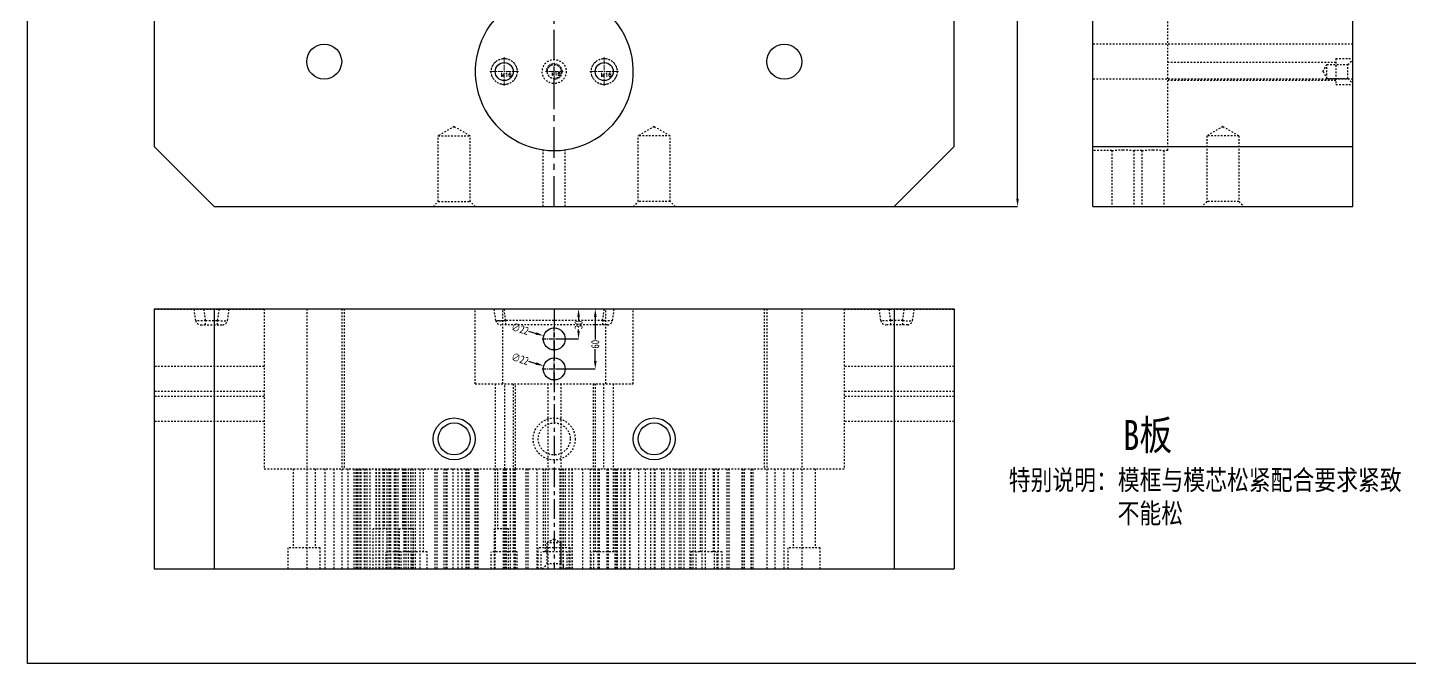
# Model space of a CAD drawing. Header units: millimetres. Extents: x -1265 to 1982, y -12197 to 1934.
# Drawn here: x -490 to 891, y -6842 to -6206 of the extents above; entities that cross this region are included whole.
import ezdxf

# ---------------------------------------------------------------- set-up
doc = ezdxf.new("R2010")
doc.units = ezdxf.units.MM
doc.header["$LTSCALE"] = 16.335
doc.header["$PDMODE"] = 3
doc.header["$PDSIZE"] = 0.3125
doc.linetypes.add('CENTER', pattern=[0.6, 0.375, -0.075, 0.075, -0.075])
doc.linetypes.add('HIDDEN', pattern=[0.2, 0.1, -0.1])
doc.layers.get('0').update_dxf_attribs({"linetype": 'CONTINUOUS'})
doc.layers.get('Defpoints').update_dxf_attribs({"linetype": 'CONTINUOUS'})
doc.layers.add('DEFAULT_2', color=8, linetype='HIDDEN')
doc.layers.add('screw', color=33, linetype='CONTINUOUS', lineweight=13)
doc.styles.get("Standard").update_dxf_attribs({"font": 'txt', "width": 0.8})
doc.styles.add('TXT', font='txt.shx', dxfattribs={"bigfont": 'gbcbig.shx'})
doc.dimstyles.new('11', dxfattribs={"dimtxt": 8, "dimasz": 8, "dimexe": 0, "dimexo": 0, "dimgap": 0, "dimtad": 0, "dimdsep": 46, "dimtxsty": 'Standard', "dimcen": 0, "dimclrd": 4, "dimclre": 4, "dimclrt": 6, "dimazin": 0, "dimtp": 0.01, "dimtm": 0.01, "dimtfac": 1, "dimtofl": 0, "dimtmove": 0, "dimatfit": 3, "dimfxl": 0, "dimtolj": 1, "dimarcsym": 0})

# ---------------------------------------------------------------- blocks, each defined once
blk = doc.blocks.new('screw_m16_g')
at = {"layer": 'screw', "color": 1, "linetype": 'CENTER', "ltscale": 0.497582}
for p, q in [((-8.8, 0), (8.8, 0)), ((0, -8.8), (0, 8.8))]:
    blk.add_line(p, q, dxfattribs=at)
at = {"layer": 'screw', "color": 33, "linetype": 'HIDDEN', "ltscale": 0.497582}
blk.add_circle((0, 0), 7, dxfattribs=at)
at = {"layer": 'screw', "color": 92, "linetype": 'HIDDEN', "ltscale": 0.497582}
blk.add_arc((0, 0), 8, 270, 180, dxfattribs=at)
at = {"layer": 'screw', "color": 6, "style": 'TXT'}
blk.add_text('M16', height=3.2, dxfattribs=at).set_placement((-2.72, -4))
blk = doc.blocks.new('*D1072')
at = {"color": 4, "lineweight": -2}
for p, q in [((50.5, -6487.2), (60.5, -6487.2)), ((60.5, -6495.2), (60.5, -6498.3)), ((40.5, -6517.2), (60.5, -6517.2)), ((60.5, -6509.2), (60.5, -6507.9))]:
    blk.add_line(p, q, dxfattribs=at)
at = {"color": 4}
for points in [[(59.2, -6495.2), (61.8, -6495.2), (60.5, -6487.2)], [(59.2, -6509.2), (61.8, -6509.2), (60.5, -6517.2)]]:
    blk.add_solid(points, dxfattribs=at)
at = {"layer": 'Defpoints', "color": 0}
for p in [(50.5, -6487.2), (60.5, -6487.2), (40.5, -6517.2)]:
    blk.add_point(p, dxfattribs=at)
at = {"color": 6, "insert": (60.5, -6503.1), "char_height": 8, "attachment_point": 5, "rotation": 90}
blk.add_mtext('\\A1;30', dxfattribs=at)
blk = doc.blocks.new('*D1073')
at = {"color": 4, "lineweight": -2}
for p, q in [((50.5, -6487.2), (77.2, -6487.2)), ((77.2, -6495.2), (77.2, -6517.7)), ((77.2, -6539.2), (77.2, -6527.3)), ((41.5, -6547.2), (77.2, -6547.2))]:
    blk.add_line(p, q, dxfattribs=at)
at = {"color": 4}
for points in [[(75.9, -6495.2), (78.6, -6495.2), (77.2, -6487.2)], [(75.9, -6539.2), (78.6, -6539.2), (77.2, -6547.2)]]:
    blk.add_solid(points, dxfattribs=at)
at = {"layer": 'Defpoints', "color": 0}
for p in [(50.5, -6487.2), (41.5, -6547.2), (77.2, -6547.2)]:
    blk.add_point(p, dxfattribs=at)
at = {"color": 6, "insert": (77.2, -6522.5), "char_height": 8, "attachment_point": 5, "rotation": 90}
blk.add_mtext('\\A1;60', dxfattribs=at)
blk = doc.blocks.new('*D1074')
at = {"color": 4, "lineweight": -2}
blk.add_line((10.3, -6509.5), (18, -6511.8), dxfattribs=at)
at = {"color": 4}
blk.add_solid([(18.3, -6510.5), (17.6, -6513), (25.6, -6514)], dxfattribs=at)
at = {"layer": 'Defpoints', "color": 0}
for p in [(25.6, -6514), (46.7, -6520.4)]:
    blk.add_point(p, dxfattribs=at)
at = {"color": 6, "insert": (2.1, -6507), "char_height": 8, "attachment_point": 5, "rotation": 343.3196}
blk.add_mtext('\\A1;∅22', dxfattribs=at)
blk = doc.blocks.new('*D1075')
at = {"color": 4, "lineweight": -2}
blk.add_line((10.3, -6539.5), (17.9, -6541.8), dxfattribs=at)
at = {"color": 4}
blk.add_solid([(18.3, -6540.5), (17.6, -6543.1), (25.6, -6544.1)], dxfattribs=at)
at = {"layer": 'Defpoints', "color": 0}
for p in [(25.6, -6544.1), (46.7, -6550.3)]:
    blk.add_point(p, dxfattribs=at)
at = {"color": 6, "insert": (2.1, -6537.1), "char_height": 8, "attachment_point": 5, "rotation": 343.4106}
blk.add_mtext('\\A1;∅22', dxfattribs=at)
blk = doc.blocks.new('*D1079')
at = {"color": 4, "lineweight": -2}
for p, q in [((376.2, -5484.8), (499.4, -5484.8)), ((499.4, -5492.8), (499.4, -5917.3)), ((499.4, -6376.8), (499.4, -5932.2)), ((376.2, -6384.8), (499.4, -6384.8))]:
    blk.add_line(p, q, dxfattribs=at)
at = {"color": 4}
for points in [[(498.1, -5492.8), (500.7, -5492.8), (499.4, -5484.8)], [(498.1, -6376.8), (500.7, -6376.8), (499.4, -6384.8)]]:
    blk.add_solid(points, dxfattribs=at)
at = {"layer": 'Defpoints', "color": 0}
for p in [(376.2, -5484.8), (376.2, -6384.8), (499.4, -6384.8)]:
    blk.add_point(p, dxfattribs=at)
at = {"color": 6, "insert": (499.4, -5924.8), "char_height": 8, "attachment_point": 5, "rotation": 90}
blk.add_mtext('\\A1;900', dxfattribs=at)
blk = doc.blocks.new('screw_m16_i')
at = {"layer": 'screw', "color": 1, "linetype": 'CENTER', "ltscale": 0.808571}
for p, q in [((0, -14.3), (0, 14.3)), ((-14.3, 0), (14.3, 0))]:
    blk.add_line(p, q, dxfattribs=at)
at = {"layer": 'screw', "color": 8, "linetype": 'HIDDEN', "ltscale": 0.808571}
blk.add_circle((0, 0), 13, dxfattribs=at)
at = {"layer": 'screw', "color": 33}
blk.add_circle((0, 0), 9, dxfattribs=at)
at = {"layer": 'screw', "color": 6, "style": 'TXT'}
blk.add_text('M16', height=3.9, dxfattribs=at).set_placement((-3.38, -5.2))

msp = doc.modelspace()

# ---------------------------------------------------------------- linework, layer by layer
at = {"color": 1, "linetype": 'CENTER', "ltscale": 4.975819}
msp.add_line((36.154, -6384.756), (36.154, -5484.756), dxfattribs=at)
at = {"color": 7, "linetype": 'Continuous'}
for p, q in [((834.757, -6384.756), (834.757, -5484.756)), ((-363.846, -5544.756), (-363.846, -6324.756)), ((436.154, -6324.756), (436.154, -5544.756)), ((574.757, -6384.756), (574.757, -5957.888)), ((-363.846, -6324.756), (-303.846, -6384.756)), ((376.154, -6384.756), (436.154, -6324.756)), ((574.757, -6324.756), (834.757, -6324.756)), ((-303.846, -6384.756), (376.154, -6384.756)), ((574.757, -6384.756), (834.757, -6384.756)), ((-363.846, -6487.206), (-363.846, -6747.206)), ((-363.846, -6487.206), (436.154, -6487.206)), ((-303.846, -6487.206), (-303.846, -6747.206)), ((376.154, -6487.206), (376.154, -6747.206)), ((436.154, -6487.206), (436.154, -6747.206)), ((-363.846, -6747.206), (436.154, -6747.206))]:
    msp.add_line(p, q, dxfattribs=at)
at = {"color": 1, "linetype": 'CENTER', "ltscale": 3.234282}
msp.add_line((36.154, -6487.206), (36.154, -6747.206), dxfattribs=at)
at = {"color": 1, "linetype": 'CENTER', "ltscale": 0.684175}
for p, q in [((36.154, -6529.306), (36.154, -6505.106)), ((24.054, -6517.206), (48.254, -6517.206)), ((24.054, -6547.206), (48.254, -6547.206)), ((36.154, -6559.306), (36.154, -6535.106))]:
    msp.add_line(p, q, dxfattribs=at)
msp.add_lwpolyline([(-490.338, -5395.063), (931.689, -5395.063), (931.689, -6841.669), (-490.338, -6841.669)], close=True)
at = {"color": 7, "linetype": 'Continuous'}
for centre, radius in [((-193.846, -6239.756), 17.5), ((266.154, -6239.756), 17.5), ((-13.846, -6249.756), 9), ((86.154, -6249.756), 9), ((36.154, -6517.206), 11), ((36.154, -6547.206), 11), ((-63.846, -6617.206), 21), ((-63.846, -6617.206), 16), ((136.154, -6617.206), 21), ((136.154, -6617.206), 16)]:
    msp.add_circle(centre, radius, dxfattribs=at)
msp.add_arc((36.154, -6249.756), 79.05, 130.622712, 49.377288, dxfattribs=at)
at = {"layer": 'DEFAULT_2', "color": 8, "linetype": 'HIDDEN'}
for p, q in [((649.757, -6328.802), (649.757, -6175.756)), ((834.757, -6222.256), (574.757, -6222.256)), ((817.757, -6240.756), (649.757, -6240.756)), ((804.757, -6249.756), (808.798, -6242.756)), ((808.798, -6242.756), (829.757, -6242.756)), ((808.798, -6256.756), (808.798, -6242.756)), ((817.757, -6236.756), (834.757, -6236.756)), ((817.757, -6236.76), (817.757, -6262.751)), ((829.757, -6242.756), (834.757, -6237.756)), ((829.757, -6256.756), (829.757, -6242.756)), ((834.757, -6257.256), (574.757, -6257.256)), ((804.757, -6249.756), (808.798, -6256.756)), ((808.798, -6256.756), (829.757, -6256.756)), ((829.757, -6256.756), (834.757, -6261.756)), ((817.757, -6258.756), (649.757, -6258.756)), ((817.757, -6262.756), (834.757, -6262.756)), ((-63.846, -6304.756), (-79.846, -6313.993)), ((-63.846, -6304.756), (-47.846, -6313.993)), ((136.154, -6304.756), (120.154, -6313.993)), ((136.154, -6304.756), (152.154, -6313.993)), ((704.757, -6304.756), (688.757, -6313.993)), ((704.757, -6304.756), (720.757, -6313.993)), ((-79.846, -6313.993), (-47.846, -6313.993)), ((-79.846, -6379.756), (-79.846, -6313.993)), ((-47.846, -6379.756), (-47.846, -6313.993)), ((152.154, -6313.993), (120.154, -6313.993)), ((120.154, -6379.756), (120.154, -6313.993)), ((152.154, -6379.756), (152.154, -6313.993)), ((720.757, -6313.993), (688.757, -6313.993)), ((688.757, -6313.993), (688.757, -6379.756)), ((720.757, -6313.993), (720.757, -6379.756)), ((25.154, -6384.756), (25.154, -6328.037)), ((47.154, -6384.756), (47.154, -6328.037)), ((593.757, -6328.806), (574.757, -6328.806)), ((593.757, -6328.806), (593.757, -6384.756)), ((623.757, -6328.806), (615.757, -6328.806)), ((615.757, -6328.806), (615.757, -6384.756)), ((623.757, -6328.806), (623.757, -6384.756)), ((649.757, -6328.806), (645.757, -6328.806)), ((645.757, -6328.806), (645.757, -6384.756)), ((-84.846, -6384.756), (-79.846, -6379.756)), ((-79.846, -6379.756), (-47.846, -6379.756)), ((-42.846, -6384.756), (-47.846, -6379.756)), ((115.154, -6384.756), (120.154, -6379.756)), ((152.154, -6379.756), (120.154, -6379.756)), ((157.154, -6384.756), (152.154, -6379.756)), ((688.757, -6379.756), (683.757, -6384.756)), ((720.757, -6379.756), (688.757, -6379.756)), ((720.757, -6379.756), (725.757, -6384.756)), ((-363.846, -6487.356), (-253.846, -6487.356)), ((-322.246, -6498.752), (-323.869, -6487.206)), ((-312.343, -6498.752), (-313.966, -6487.206)), ((-300.349, -6498.752), (-298.727, -6487.206)), ((-290.447, -6498.752), (-288.824, -6487.206)), ((-253.846, -6487.206), (-253.846, -6647.206)), ((-211.346, -6487.206), (-211.346, -6747.206)), ((-176.346, -6487.206), (-176.346, -6747.206)), ((-173.846, -6487.206), (-173.846, -6647.206)), ((-135.283, -6487.206), (-135.283, -6487.356)), ((-119.283, -6487.356), (-135.283, -6487.356)), ((-119.283, -6487.206), (-119.283, -6487.356)), ((-103.197, -6487.206), (-103.197, -6487.356)), ((-87.197, -6487.356), (-103.197, -6487.356)), ((-87.197, -6487.206), (-87.197, -6487.356)), ((-56.845, -6487.206), (-56.845, -6487.356)), ((-40.845, -6487.356), (-56.845, -6487.356)), ((-42.896, -6562.206), (-42.896, -6487.206)), ((-40.845, -6487.206), (-40.845, -6487.356)), ((-22.246, -6498.752), (-23.869, -6487.206)), ((-15.314, -6562.206), (-15.314, -6487.206)), ((-12.343, -6498.752), (-13.966, -6487.206)), ((84.651, -6498.752), (86.273, -6487.206)), ((87.621, -6562.206), (87.621, -6487.206)), ((94.553, -6498.752), (96.176, -6487.206)), ((113.152, -6487.206), (113.152, -6487.356)), ((129.152, -6487.356), (113.152, -6487.356)), ((115.204, -6562.206), (115.204, -6487.206)), ((129.152, -6487.206), (129.152, -6487.356)), ((159.505, -6487.206), (159.505, -6487.356)), ((175.505, -6487.356), (159.505, -6487.356)), ((175.505, -6487.206), (175.505, -6487.356)), ((191.591, -6487.206), (191.591, -6487.356)), ((207.591, -6487.356), (191.591, -6487.356)), ((207.591, -6487.206), (207.591, -6487.356)), ((246.154, -6487.206), (246.154, -6647.206)), ((248.654, -6487.206), (248.654, -6747.206)), ((283.654, -6487.206), (283.654, -6747.206)), ((326.154, -6487.206), (326.154, -6647.206)), ((326.154, -6487.356), (436.154, -6487.356)), ((362.754, -6498.752), (361.131, -6487.206)), ((372.657, -6498.752), (371.034, -6487.206)), ((384.651, -6498.752), (386.273, -6487.206)), ((394.553, -6498.752), (396.176, -6487.206)), ((-317.295, -6503.056), (-295.398, -6503.056)), ((-312.343, -6503.056), (-312.343, -6498.752)), ((-312.343, -6498.752), (-300.349, -6498.752)), ((-300.349, -6503.056), (-300.349, -6498.752)), ((89.602, -6503.056), (-17.295, -6503.056)), ((-12.343, -6503.056), (-12.343, -6498.752)), ((84.651, -6498.752), (-12.343, -6498.752)), ((84.651, -6503.056), (84.651, -6498.752)), ((389.602, -6503.056), (367.705, -6503.056)), ((384.651, -6498.752), (372.657, -6498.752)), ((372.657, -6503.056), (372.657, -6498.752)), ((384.651, -6503.056), (384.651, -6498.752)), ((-253.846, -6544.706), (-363.846, -6544.706)), ((436.154, -6544.706), (326.154, -6544.706)), ((-42.896, -6562.206), (115.203, -6562.206)), ((-22.846, -6562.206), (-22.846, -6730.206)), ((-13.202, -6647.206), (-13.202, -6562.206)), ((-4.846, -6562.206), (-4.846, -6730.206)), ((-2.701, -6647.206), (-2.701, -6562.206)), ((29.654, -6562.206), (29.654, -6747.206)), ((42.654, -6562.206), (42.654, -6747.206)), ((75.008, -6562.206), (75.008, -6647.206)), ((77.154, -6562.206), (77.154, -6730.206)), ((85.51, -6562.206), (85.51, -6647.206)), ((95.154, -6562.206), (95.154, -6730.206)), ((-253.846, -6569.706), (-363.846, -6569.706)), ((-253.846, -6574.67), (-363.846, -6574.67)), ((436.154, -6569.706), (326.154, -6569.706)), ((436.154, -6574.67), (326.154, -6574.67)), ((-253.846, -6599.67), (-363.846, -6599.67)), ((436.154, -6599.67), (326.154, -6599.67)), ((-253.846, -6647.206), (326.154, -6647.206)), ((-224.846, -6647.206), (-224.846, -6726.206)), ((-202.846, -6647.206), (-202.846, -6726.206)), ((-193.346, -6647.206), (-193.346, -6747.206)), ((-184.346, -6647.206), (-184.346, -6747.206)), ((-170.346, -6647.206), (-170.346, -6747.206)), ((-164.326, -6647.206), (-164.326, -6747.206)), ((-162.346, -6647.206), (-162.346, -6747.206)), ((-161.346, -6647.206), (-161.346, -6747.206)), ((-160.346, -6647.206), (-160.346, -6747.206)), ((-158.296, -6647.206), (-158.296, -6747.206)), ((-157.326, -6647.206), (-157.326, -6747.206)), ((-153.846, -6647.206), (-153.846, -6747.206)), ((-153.346, -6647.206), (-153.346, -6747.206)), ((-151.346, -6647.206), (-151.346, -6747.206)), ((-151.296, -6647.206), (-151.296, -6747.206)), ((-148.346, -6647.206), (-148.346, -6747.206)), ((-142.216, -6647.206), (-142.216, -6747.206)), ((-141.711, -6647.206), (-141.711, -6707.206)), ((-139.346, -6647.206), (-139.346, -6747.206)), ((-138.413, -6647.206), (-138.413, -6747.206)), ((-135.216, -6647.206), (-135.216, -6747.206)), ((-133.711, -6647.206), (-133.711, -6707.206)), ((-131.346, -6647.206), (-131.346, -6747.206)), ((-129.346, -6647.206), (-129.346, -6747.206)), ((-127.846, -6647.206), (-127.846, -6730.206)), ((-127.413, -6647.206), (-127.413, -6747.206)), ((-123.846, -6647.206), (-123.846, -6747.206)), ((-123.346, -6647.206), (-123.346, -6747.206)), ((-122.346, -6647.206), (-122.346, -6747.206)), ((-120.346, -6647.206), (-120.346, -6747.206)), ((-115.581, -6647.206), (-115.581, -6707.206)), ((-114.346, -6647.206), (-114.346, -6747.206)), ((-112.846, -6647.206), (-112.846, -6730.206)), ((-112.066, -6647.206), (-112.066, -6747.206)), ((-109.95, -6647.206), (-109.95, -6747.206)), ((-109.846, -6647.206), (-109.846, -6730.206)), ((-107.581, -6647.206), (-107.581, -6707.206)), ((-107.346, -6647.206), (-107.346, -6747.206)), ((-105.066, -6647.206), (-105.066, -6747.206)), ((-102.95, -6647.206), (-102.95, -6747.206)), ((-98.346, -6647.206), (-98.346, -6747.206)), ((-94.846, -6647.206), (-94.846, -6730.206)), ((-83.346, -6647.206), (-83.346, -6747.206)), ((-81.346, -6647.206), (-81.346, -6747.206)), ((-74.346, -6647.206), (-74.346, -6747.206)), ((-72.346, -6647.206), (-72.346, -6747.206)), ((-71.112, -6647.206), (-71.112, -6747.206)), ((-65.346, -6647.206), (-65.346, -6747.206)), ((-60.112, -6647.206), (-60.112, -6747.206)), ((-56.346, -6647.206), (-56.346, -6747.206)), ((-52.346, -6647.206), (-52.346, -6747.206)), ((-51.346, -6647.206), (-51.346, -6747.206)), ((-49.392, -6647.206), (-49.392, -6747.206)), ((-49.344, -6647.206), (-49.344, -6747.206)), ((-43.346, -6647.206), (-43.346, -6747.206)), ((-42.346, -6647.206), (-42.346, -6747.206)), ((-40.392, -6647.206), (-40.392, -6747.206)), ((-40.344, -6647.206), (-40.344, -6747.206)), ((-23.346, -6647.206), (-23.346, -6747.206)), ((-20.574, -6647.206), (-20.574, -6707.206)), ((-14.933, -6647.206), (-14.933, -6747.206)), ((-14.346, -6647.206), (-14.346, -6747.206)), ((-13.346, -6647.206), (-13.346, -6747.206)), ((-12.574, -6647.206), (-12.574, -6707.206)), ((-11.894, -6647.206), (-11.894, -6747.206)), ((-7.933, -6647.206), (-7.933, -6747.206)), ((-4.346, -6647.206), (-4.346, -6747.206)), ((-3.112, -6647.206), (-3.112, -6747.206)), ((-2.894, -6647.206), (-2.894, -6747.206)), ((7.888, -6647.206), (7.888, -6747.206)), ((9.654, -6647.206), (9.654, -6747.206)), ((18.654, -6647.206), (18.654, -6747.206)), ((25.154, -6647.206), (25.154, -6726.206)), ((27.154, -6647.206), (27.154, -6730.206)), ((41.654, -6647.206), (41.654, -6747.206)), ((44.654, -6647.206), (44.654, -6747.206)), ((45.106, -6647.206), (45.106, -6747.206)), ((45.154, -6647.206), (45.154, -6730.206)), ((47.154, -6647.206), (47.154, -6726.206)), ((50.654, -6647.206), (50.654, -6747.206)), ((53.654, -6647.206), (53.654, -6747.206)), ((54.106, -6647.206), (54.106, -6747.206)), ((64.419, -6647.206), (64.419, -6747.206)), ((72.106, -6647.206), (72.106, -6747.206)), ((75.419, -6647.206), (75.419, -6747.206)), ((79.654, -6647.206), (79.654, -6747.206)), ((81.106, -6647.206), (81.106, -6747.206)), ((88.654, -6647.206), (88.654, -6747.206)), ((90.106, -6647.206), (90.106, -6747.206)), ((96.654, -6647.206), (96.654, -6747.206)), ((97.654, -6647.206), (97.654, -6747.206)), ((99.106, -6647.206), (99.106, -6747.206)), ((102.654, -6647.206), (102.654, -6747.206)), ((105.654, -6647.206), (105.654, -6747.206)), ((106.654, -6647.206), (106.654, -6747.206)), ((111.556, -6647.206), (111.556, -6747.206)), ((111.654, -6647.206), (111.654, -6747.206)), ((120.556, -6647.206), (120.556, -6747.206)), ((127.106, -6647.206), (127.106, -6747.206)), ((132.419, -6647.206), (132.419, -6747.206)), ((136.106, -6647.206), (136.106, -6747.206)), ((136.654, -6647.206), (136.654, -6747.206)), ((143.419, -6647.206), (143.419, -6747.206)), ((145.654, -6647.206), (145.654, -6747.206)), ((151.654, -6647.206), (151.654, -6747.206)), ((156.654, -6647.206), (156.654, -6747.206)), ((160.654, -6647.206), (160.654, -6747.206)), ((162.654, -6647.206), (162.654, -6747.206)), ((165.654, -6647.206), (165.654, -6747.206)), ((171.654, -6647.206), (171.654, -6747.206)), ((174.654, -6647.206), (174.654, -6747.206)), ((177.154, -6647.206), (177.154, -6730.206)), ((182.154, -6647.206), (182.154, -6730.206)), ((183.654, -6647.206), (183.654, -6747.206)), ((187.106, -6647.206), (187.106, -6747.206)), ((195.154, -6647.206), (195.154, -6730.206)), ((196.106, -6647.206), (196.106, -6747.206)), ((196.154, -6647.206), (196.154, -6747.206)), ((199.654, -6647.206), (199.654, -6747.206)), ((199.72, -6647.206), (199.72, -6747.206)), ((200.154, -6647.206), (200.154, -6730.206)), ((208.654, -6647.206), (208.654, -6747.206)), ((210.72, -6647.206), (210.72, -6747.206)), ((223.654, -6647.206), (223.654, -6747.206)), ((224.106, -6647.206), (224.106, -6747.206)), ((225.654, -6647.206), (225.654, -6747.206)), ((226.154, -6647.206), (226.154, -6747.206)), ((232.654, -6647.206), (232.654, -6747.206)), ((233.106, -6647.206), (233.106, -6747.206)), ((234.654, -6647.206), (234.654, -6747.206)), ((256.654, -6647.206), (256.654, -6747.206)), ((265.654, -6647.206), (265.654, -6747.206)), ((275.154, -6647.206), (275.154, -6726.206)), ((297.154, -6647.206), (297.154, -6726.206)), ((-144.711, -6747.206), (-144.711, -6707.206)), ((-130.711, -6707.206), (-144.711, -6707.206)), ((-130.711, -6747.206), (-130.711, -6707.206)), ((-118.581, -6747.206), (-118.581, -6707.206)), ((-104.581, -6707.206), (-118.581, -6707.206)), ((-104.581, -6747.206), (-104.581, -6707.206)), ((-23.574, -6747.206), (-23.574, -6707.206)), ((-9.574, -6707.206), (-23.574, -6707.206)), ((-9.574, -6747.206), (-9.574, -6707.206)), ((-229.846, -6747.206), (-229.846, -6726.206)), ((-197.846, -6726.206), (-229.846, -6726.206)), ((-197.846, -6747.206), (-197.846, -6726.206)), ((52.154, -6726.206), (20.154, -6726.206)), ((20.154, -6747.206), (20.154, -6726.206)), ((36.154, -6717.206), (29.154, -6721.248)), ((43.154, -6721.248), (29.154, -6721.248)), ((29.154, -6742.206), (29.154, -6721.248)), ((36.154, -6717.206), (43.154, -6721.248)), ((43.154, -6742.206), (43.154, -6721.248)), ((52.154, -6747.206), (52.154, -6726.206)), ((302.154, -6726.206), (270.154, -6726.206)), ((270.154, -6747.206), (270.154, -6726.206)), ((302.154, -6747.206), (302.154, -6726.206)), ((-131.846, -6747.206), (-131.846, -6730.206)), ((-90.846, -6730.206), (-131.846, -6730.206)), ((-116.846, -6747.206), (-116.846, -6730.206)), ((-105.846, -6747.206), (-105.846, -6730.206)), ((-90.846, -6747.206), (-90.846, -6730.206)), ((-0.846, -6730.206), (-26.846, -6730.206)), ((-26.846, -6747.206), (-26.846, -6730.206)), ((-0.846, -6747.206), (-0.846, -6730.206)), ((49.154, -6730.206), (23.154, -6730.206)), ((23.154, -6747.206), (23.154, -6730.206)), ((49.154, -6747.206), (49.154, -6730.206)), ((99.154, -6730.206), (73.154, -6730.206)), ((73.154, -6747.206), (73.154, -6730.206)), ((99.154, -6747.206), (99.154, -6730.206)), ((204.154, -6730.206), (173.154, -6730.206)), ((173.154, -6747.206), (173.154, -6730.206)), ((178.154, -6747.206), (178.154, -6730.206)), ((199.154, -6747.206), (199.154, -6730.206)), ((204.154, -6747.206), (204.154, -6730.206)), ((24.154, -6747.206), (29.154, -6742.206)), ((43.154, -6742.206), (29.154, -6742.206)), ((48.154, -6747.206), (43.154, -6742.206))]:
    msp.add_line(p, q, dxfattribs=at)
for centre, radius in [((-13.846, -6249.756), 13), ((36.154, -6249.756), 12), ((36.154, -6249.756), 7), ((86.154, -6249.756), 13), ((36.154, -6617.206), 21), ((36.154, -6617.206), 16)]:
    msp.add_circle(centre, radius, dxfattribs=at)
for centre, radius, start, end in [((-317.295, -6498.056), 5, 188, 270), ((-295.398, -6498.056), 5, 270, 352), ((-17.295, -6498.056), 5, 188, 270), ((-21.713, -6362.243), 136.83, 272.675036, 273.926604), ((94.005, -6362.507), 136.566, 266.072331, 267.320993), ((89.602, -6498.056), 5, 270, 352), ((367.705, -6498.056), 5, 188, 270), ((389.602, -6498.056), 5, 270, 352)]:
    msp.add_arc(centre, radius, start, end, dxfattribs=at)
for points, knots in [([(593.757, -6328.806), (593.76, -6328.803), (593.781, -6328.806), (593.818, -6328.795), (593.885, -6328.789), (594.025, -6328.768), (594.265, -6328.737), (594.628, -6328.689), (595.088, -6328.631), (595.641, -6328.565), (596.282, -6328.493), (597.291, -6328.389), (598.72, -6328.262), (600.598, -6328.139), (602.636, -6328.056), (604.041, -6328.037), (604.757, -6328.037)], [0, 0, 0, 0, 0.00122364, 0.00487961, 0.01094681, 0.01940418, 0.04340527, 0.07668761, 0.11886936, 0.16949124, 0.22808749, 0.29407119, 0.44548303, 0.61805411, 0.80547453, 1, 1, 1, 1]), ([(604.757, -6328.037), (605.472, -6328.037), (606.877, -6328.056), (608.916, -6328.139), (610.793, -6328.262), (612.222, -6328.389), (613.232, -6328.493), (613.872, -6328.565), (614.425, -6328.631), (614.886, -6328.689), (615.247, -6328.736), (615.491, -6328.77), (615.625, -6328.786), (615.702, -6328.8), (615.723, -6328.798), (615.76, -6328.808), (615.757, -6328.806)], [0, 0, 0, 0, 0.194528, 0.38194168, 0.55450623, 0.70592433, 0.77191366, 0.83051211, 0.88113388, 0.92331342, 0.95659118, 0.98059205, 0.98905092, 0.99511972, 0.99877668, 1, 1, 1, 1]), ([(623.757, -6328.806), (623.76, -6328.803), (623.781, -6328.806), (623.818, -6328.795), (623.885, -6328.789), (624.025, -6328.768), (624.265, -6328.737), (624.628, -6328.689), (625.088, -6328.631), (625.641, -6328.565), (626.282, -6328.493), (627.291, -6328.389), (628.72, -6328.262), (630.598, -6328.139), (632.636, -6328.056), (634.041, -6328.037), (634.757, -6328.037)], [0, 0, 0, 0, 0.00122364, 0.00487961, 0.01094681, 0.01940418, 0.04340527, 0.07668761, 0.11886936, 0.16949124, 0.22808749, 0.29407119, 0.44548303, 0.61805411, 0.80547453, 1, 1, 1, 1]), ([(634.757, -6328.037), (635.472, -6328.037), (636.877, -6328.056), (638.916, -6328.139), (640.793, -6328.262), (642.222, -6328.389), (643.232, -6328.493), (643.872, -6328.565), (644.425, -6328.631), (644.886, -6328.689), (645.247, -6328.736), (645.491, -6328.77), (645.625, -6328.786), (645.702, -6328.8), (645.723, -6328.798), (645.76, -6328.808), (645.757, -6328.806)], [0, 0, 0, 0, 0.194528, 0.38194168, 0.55450623, 0.70592433, 0.77191366, 0.83051211, 0.88113388, 0.92331342, 0.95659118, 0.98059205, 0.98905092, 0.99511972, 0.99877668, 1, 1, 1, 1]), ([(-312.343, -6498.752), (-312.984, -6498.796), (-314.243, -6498.874), (-316.07, -6498.961), (-317.755, -6499.016), (-319.232, -6499.037), (-320.447, -6499.023), (-321.275, -6498.982), (-321.77, -6498.927), (-322.015, -6498.88), (-322.166, -6498.837), (-322.242, -6498.78), (-322.246, -6498.752)], [0, 0, 0, 0, 0.19358271, 0.3798414, 0.55121514, 0.70147238, 0.82501285, 0.91735768, 0.95083768, 0.97553345, 0.9915346, 1, 1, 1, 1]), ([(-300.349, -6498.752), (-299.708, -6498.796), (-298.45, -6498.874), (-296.623, -6498.961), (-294.938, -6499.016), (-293.46, -6499.037), (-292.246, -6499.023), (-291.418, -6498.982), (-290.922, -6498.927), (-290.677, -6498.88), (-290.526, -6498.837), (-290.45, -6498.78), (-290.447, -6498.752)], [0, 0, 0, 0, 0.19358271, 0.3798414, 0.55121514, 0.70147238, 0.82501285, 0.91735768, 0.95083768, 0.97553345, 0.9915346, 1, 1, 1, 1]), ([(-12.343, -6498.752), (-12.984, -6498.796), (-14.243, -6498.874), (-16.07, -6498.961), (-17.755, -6499.016), (-19.232, -6499.037), (-20.447, -6499.023), (-21.275, -6498.982), (-21.77, -6498.927), (-22.015, -6498.88), (-22.166, -6498.837), (-22.242, -6498.78), (-22.246, -6498.752)], [0, 0, 0, 0, 0.19358271, 0.3798414, 0.55121514, 0.70147238, 0.82501285, 0.91735768, 0.95083768, 0.97553345, 0.9915346, 1, 1, 1, 1]), ([(-22.246, -6498.752), (-22.243, -6498.773), (-22.197, -6498.819), (-22.025, -6498.883), (-21.658, -6498.945), (-21.057, -6498.995), (-20.239, -6499.026), (-19.229, -6499.035), (-17.569, -6499.015), (-16.25, -6498.967), (-15.327, -6498.924)], [0, 0, 0, 0, 0.00913787, 0.02476409, 0.07982223, 0.16729453, 0.28544149, 0.43161453, 0.60227955, 1, 1, 1, 1]), ([(94.553, -6498.752), (94.549, -6498.78), (94.474, -6498.837), (94.322, -6498.88), (94.076, -6498.927), (93.58, -6498.982), (92.75, -6499.023), (91.534, -6499.037), (90.057, -6499.016), (88.373, -6498.961), (86.548, -6498.873), (85.291, -6498.796), (84.651, -6498.752)], [0, 0, 0, 0, 0.00848295, 0.02452007, 0.04925859, 0.0828284, 0.17538099, 0.29909486, 0.44939077, 0.62060954, 0.80653643, 1, 1, 1, 1]), ([(372.657, -6498.752), (372.016, -6498.796), (370.757, -6498.874), (368.93, -6498.961), (367.245, -6499.016), (365.768, -6499.037), (364.553, -6499.023), (363.725, -6498.982), (363.23, -6498.927), (362.985, -6498.88), (362.834, -6498.837), (362.758, -6498.78), (362.754, -6498.752)], [0, 0, 0, 0, 0.19358271, 0.3798414, 0.55121514, 0.70147238, 0.82501285, 0.91735768, 0.95083768, 0.97553345, 0.9915346, 1, 1, 1, 1]), ([(384.651, -6498.752), (385.292, -6498.796), (386.55, -6498.874), (388.377, -6498.961), (390.062, -6499.016), (391.54, -6499.037), (392.754, -6499.023), (393.582, -6498.982), (394.078, -6498.927), (394.323, -6498.88), (394.474, -6498.837), (394.55, -6498.78), (394.553, -6498.752)], [0, 0, 0, 0, 0.19358271, 0.3798414, 0.55121514, 0.70147238, 0.82501285, 0.91735768, 0.95083768, 0.97553345, 0.9915346, 1, 1, 1, 1])]:
    msp.add_open_spline(points, degree=3, knots=knots, dxfattribs=at)

# ---------------------------------------------------------------- block references
at = {"layer": 'screw'}
for name, p in [('screw_m16_i', (-13.846, -6249.756)), ('screw_m16_g', (36.154, -6249.756)), ('screw_m16_i', (86.154, -6249.756))]:
    msp.add_blockref(name, p, dxfattribs=at)

# ---------------------------------------------------------------- texts
at = {"insert": (490.598, -6598.255), "char_height": 30, "width": 506.37244, "attachment_point": 1}
msp.add_mtext('{\\fSimSun|b0|i0|c134|p2;       B板\\P\\H0.66667x;特别说明：模框与模芯松紧配合要求紧致\\P          不能松}', dxfattribs=at)

# ---------------------------------------------------------------- dimensions: what is measured, and where the dimension line sits
for base, p1, p2, picture, middle in [((499.386, -6384.756), (376.154, -5484.756), (376.154, -6384.756), '*D1079', (499.386, -5924.767)), ((60.515, -6487.206), (40.457, -6517.206), (50.486, -6487.206), '*D1072', (60.515, -6503.056)), ((77.231, -6547.206), (50.486, -6487.206), (41.485, -6547.206), '*D1073', (77.231, -6522.481))]:
    dim = msp.add_linear_dim(base=base, p1=p1, p2=p2, angle=90, dimstyle='11', override={"dimfxl": 1.25, "dimarcsym": 1})
    dim.commit()
    dim.dimension.update_dxf_attribs({"geometry": picture, "text_midpoint": middle, "dimtype": 160})
for p1, p2, picture, middle in [((46.691, -6520.364), (25.617, -6514.049), '*D1074', (2.116, -6507.007)), ((46.696, -6550.347), (25.612, -6544.066), '*D1075', (2.099, -6537.061))]:
    dim = msp.add_diameter_dim_2p(p1=p1, p2=p2, dimstyle='11', override={"dimfxl": 1.25, "dimarcsym": 1})
    dim.commit()
    dim.dimension.update_dxf_attribs({"geometry": picture, "text_midpoint": middle})

doc.saveas('drawing.dxf')
